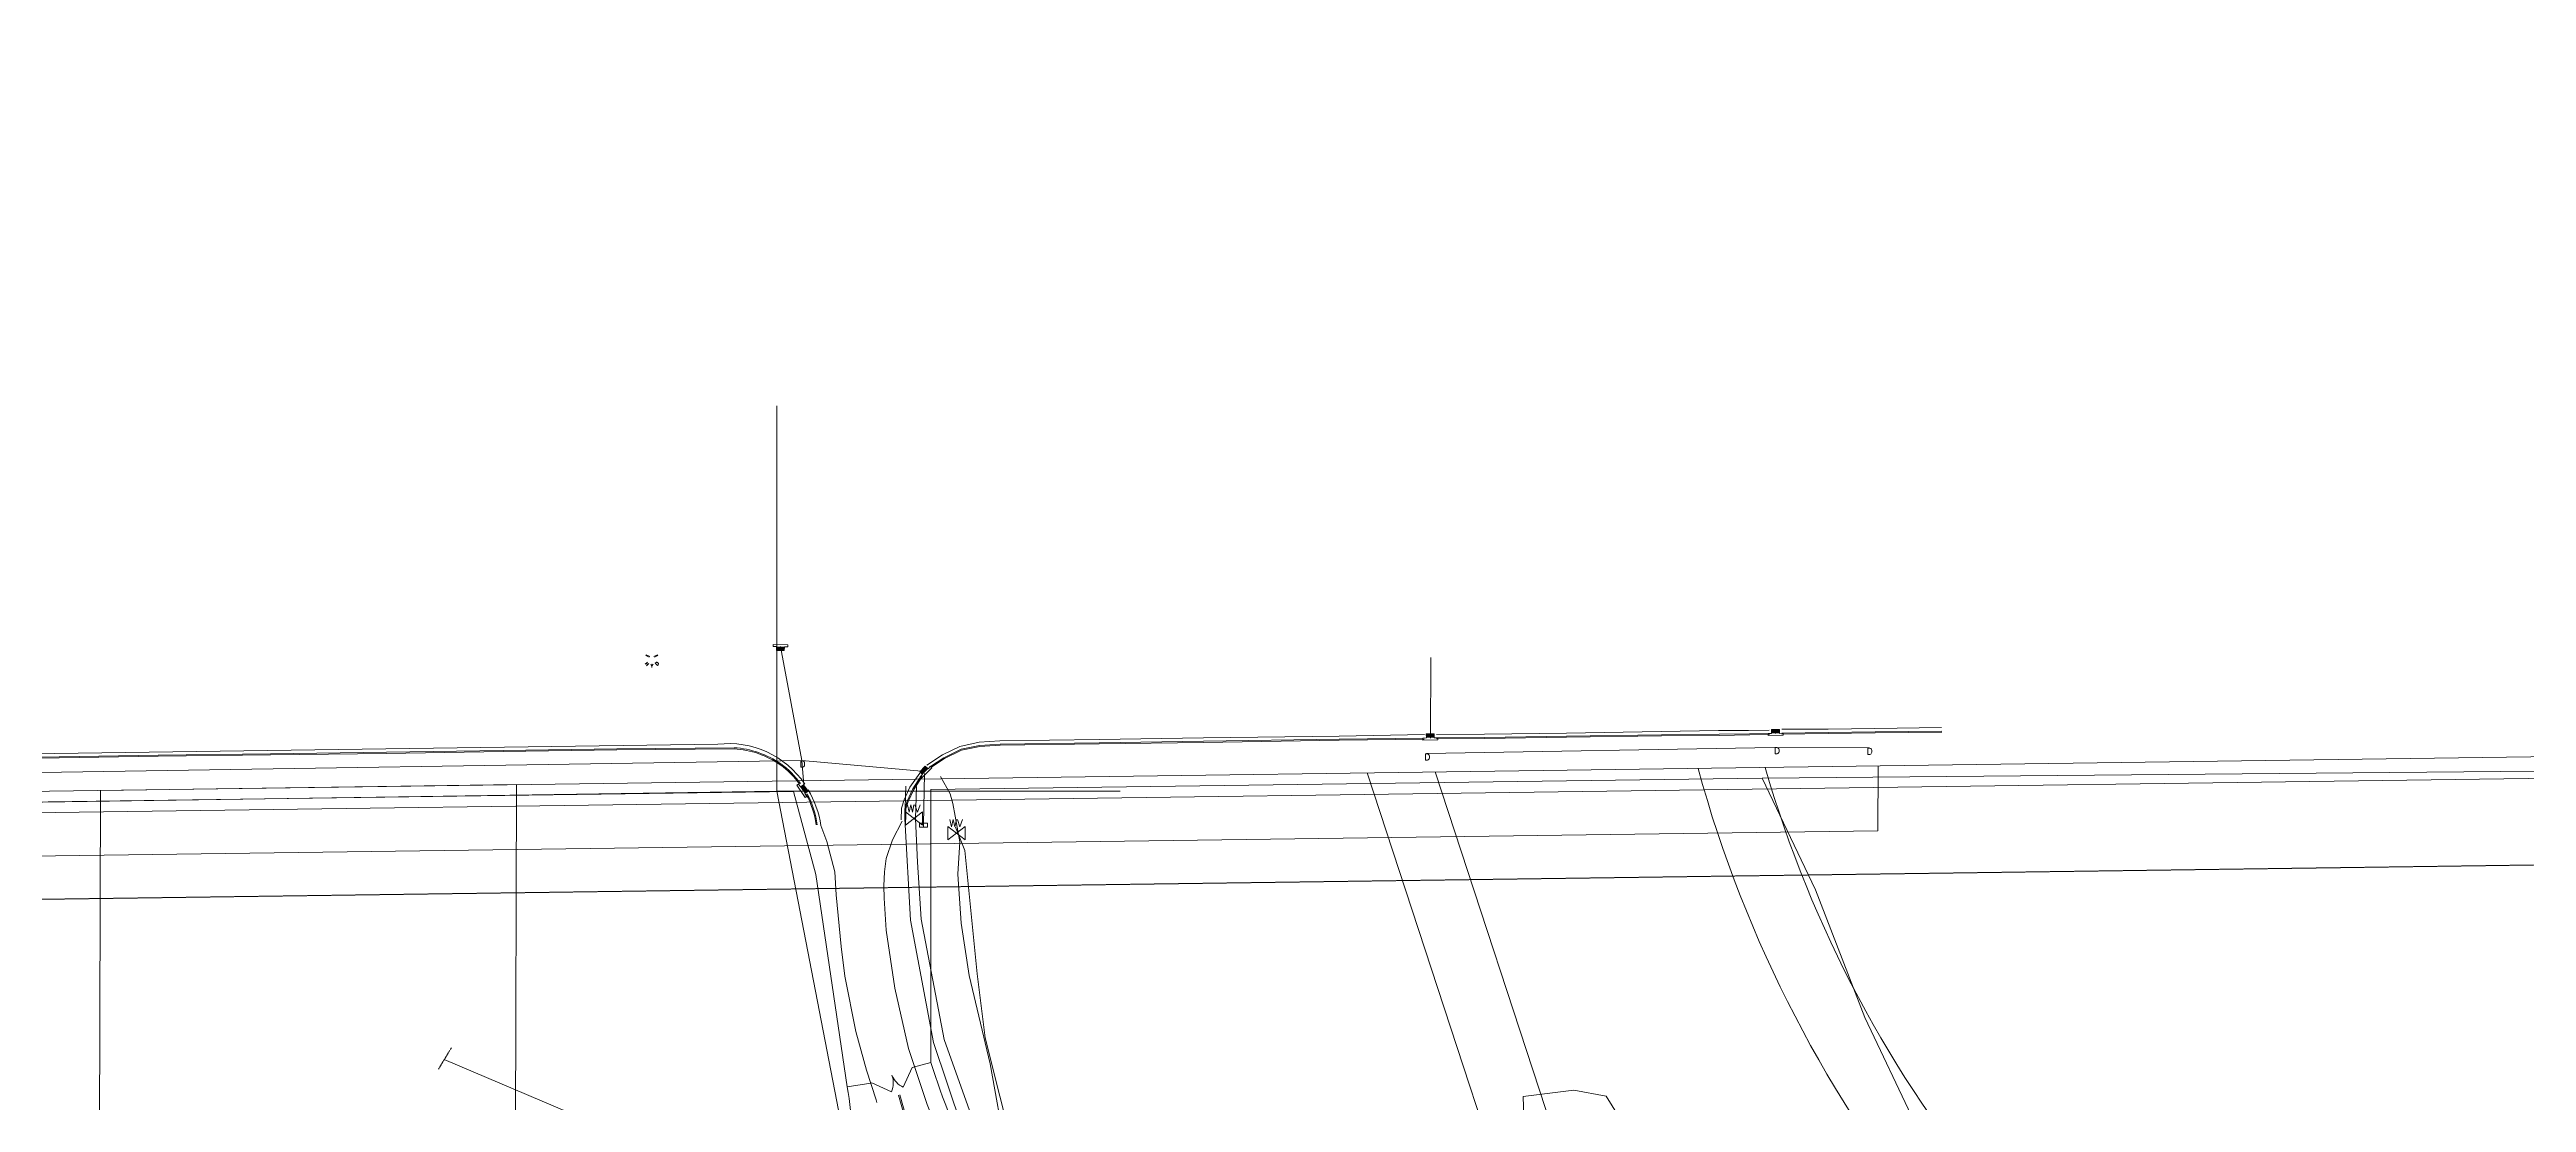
# Model space of a CAD drawing. Header units: feet. Extents: x 2383389 to 2386040, y 1992760 to 1995674.
# Drawn here: x 2384007 to 2385153, y 1995185 to 1995671 of the extents above; entities that cross this region are included whole.
import ezdxf
from ezdxf.enums import TextEntityAlignment as Align
from ezdxf.lldxf.tags import DXFTag

# ---------------------------------------------------------------- set-up
doc = ezdxf.new("R2010")
doc.units = ezdxf.units.FT
doc.header["$MEASUREMENT"] = 0
doc.linetypes.add('DASHED2', pattern=[0.375, 0.25, -0.125])
doc.linetypes.add('PHANTOM2', pattern=[1.25, 0.625, -0.125, 0.125, -0.125, 0.125, -0.125])
for name, color, linetype, lineweight, true_color in [('C-FENC', 1, 'Fence', 0, 0xff0000), ('C-PRKG-STRP', 7, 'Continuous', 0, 0xadadad), ('C-SSWR-PIPE-12IN', 7, "UT-SWR12''", 0, 0x3f7f00), ('C-SSWR-PIPE-PATT', 7, 'Continuous', 0, 0x3f7f00), ('C-WATR-PIPE-02IN', 150, "UT-WATER2''", 0, 0x007fff), ('V-COMM-FIBR-OPTC-UNDR', 30, 'UT-FO-X', 0, 0xff7f00), ('V-ESMT-ACCS', 1, 'DASHED8', 0, 0xff0000), ('V-ESMT-DUKE TRANS', 1, 'DASHED8', 0, 0xff0000), ('V-ESMT-UTIL', 1, 'DASHED8', 0, 0xff0000), ('V-PRKG-ASPH', 2, 'DASHED4', 0, 0xffff00), ('V-PRKG-GRVL', 7, 'DASHED4', 0, 0xadadad), ('V-PROP-LINE', 7, 'PHANTOM4', 0, 0x007299), ('V-PROP-SBCK', 1, 'DASHED2', 0, 0xff0000), ('V-ROAD-CURB-BACK', 7, 'DASHED4', 0, 0xadadad), ('V-ROAD-CURB-FACE', 1, 'DASHED4', 0, 0xff0000), ('V-ROAD-CURB-GUTT', 7, 'DASHED4', 0, 0xadadad), ('V-SSWR-PIPE', 200, 'UT-SWR-X', 0, 0xbf00ff), ('V-STRM-PIPE', 100, 'UT-DRN-X', 0, 0x00ff3f), ('V-STRM-STRC', 100, 'Continuous', 0, 0x00ff3f)]:
    doc.layers.add(name, color=color, linetype=linetype, lineweight=lineweight, true_color=true_color)
doc.layers.add('CJ-TOPO-PIPE', color=11, linetype='PHANTOM2')
doc.layers.add('V-WATR-PIPE', color=140, linetype='UT-WATR-X', lineweight=0)
doc.layers.add('V-WATR-STRC', color=140, linetype='Continuous', lineweight=0)
doc.styles.add('_sys_ls_Arial Narrow', font='ARIALN.TTF', dxfattribs={"height": 1})
doc.styles.add('S4', font='simplex', dxfattribs={"height": 0.016947})
doc.styles.add('SHR', font='simplex', dxfattribs={"width": 0.8, "height": 0.2286})
tags = doc.linetypes.add('DASHED4', pattern=[0.1875, 0.125, -0.0625]).pattern_tags.tags
tags[6:7] = [DXFTag(74, 4), DXFTag(75, 0), DXFTag(340, '0'), DXFTag(46, 0.03937), DXFTag(50, 0.0), DXFTag(44, 0.0), DXFTag(45, 0.0)]
tags[4:5] = [DXFTag(74, 4), DXFTag(75, 0), DXFTag(340, '0'), DXFTag(46, 0.03937), DXFTag(50, 0.0), DXFTag(44, 0.0), DXFTag(45, 0.0)]
tags = doc.linetypes.add('DASHED8', pattern=[0.09375, 0.0625, -0.03125]).pattern_tags.tags
tags[6:7] = [DXFTag(74, 4), DXFTag(75, 0), DXFTag(340, '0'), DXFTag(46, 0.03937), DXFTag(50, 0.0), DXFTag(44, 0.0), DXFTag(45, 0.0)]
tags[4:5] = [DXFTag(74, 4), DXFTag(75, 0), DXFTag(340, '0'), DXFTag(46, 0.03937), DXFTag(50, 0.0), DXFTag(44, 0.0), DXFTag(45, 0.0)]
tags = doc.linetypes.add('Fence', pattern=[393.7, 393.7]).pattern_tags.tags
tags[4:5] = [DXFTag(74, 4), DXFTag(75, 0), DXFTag(340, '0'), DXFTag(46, 0.03937), DXFTag(50, 0.0), DXFTag(44, 0.0), DXFTag(45, 0.0)]
tags = doc.linetypes.add('PHANTOM4', pattern=[0.625, 0.3125, -0.0625, 0.0625, -0.0625, 0.0625, -0.0625]).pattern_tags.tags
tags[14:15] = [DXFTag(74, 4), DXFTag(75, 0), DXFTag(340, '0'), DXFTag(46, 0.03937), DXFTag(50, 0.0), DXFTag(44, 0.0), DXFTag(45, 0.0)]
tags[12:13] = [DXFTag(74, 4), DXFTag(75, 0), DXFTag(340, '0'), DXFTag(46, 0.03937), DXFTag(50, 0.0), DXFTag(44, 0.0), DXFTag(45, 0.0)]
tags[10:11] = [DXFTag(74, 4), DXFTag(75, 0), DXFTag(340, '0'), DXFTag(46, 0.03937), DXFTag(50, 0.0), DXFTag(44, 0.0), DXFTag(45, 0.0)]
tags[8:9] = [DXFTag(74, 4), DXFTag(75, 0), DXFTag(340, '0'), DXFTag(46, 0.03937), DXFTag(50, 0.0), DXFTag(44, 0.0), DXFTag(45, 0.0)]
tags[6:7] = [DXFTag(74, 4), DXFTag(75, 0), DXFTag(340, '0'), DXFTag(46, 0.03937), DXFTag(50, 0.0), DXFTag(44, 0.0), DXFTag(45, 0.0)]
tags[4:5] = [DXFTag(74, 4), DXFTag(75, 0), DXFTag(340, '0'), DXFTag(46, 0.03937), DXFTag(50, 0.0), DXFTag(44, 0.0), DXFTag(45, 0.0)]
tags = doc.linetypes.add('UT-DRN-X', pattern='A,0.125,-0.0625,0.125,-0.0625,0.125,-0.0625,0.125,-0.0625,0.125,-0.0625,["D",_sys_ls_Arial Narrow,S=0.1,R=0,X=0,Y=-0.04],-0.15', length=1.0875).pattern_tags.tags
tags[31:32] = [DXFTag(74, 4), DXFTag(75, 0), DXFTag(340, '0'), DXFTag(46, 0.03937), DXFTag(50, 0.0), DXFTag(44, 0.0), DXFTag(45, 0.0)]
tags[20:21] = [DXFTag(74, 4), DXFTag(75, 0), DXFTag(340, '0'), DXFTag(46, 0.03937), DXFTag(50, 0.0), DXFTag(44, 0.0), DXFTag(45, 0.0)]
tags[18:19] = [DXFTag(74, 4), DXFTag(75, 0), DXFTag(340, '0'), DXFTag(46, 0.03937), DXFTag(50, 0.0), DXFTag(44, 0.0), DXFTag(45, 0.0)]
tags[16:17] = [DXFTag(74, 4), DXFTag(75, 0), DXFTag(340, '0'), DXFTag(46, 0.03937), DXFTag(50, 0.0), DXFTag(44, 0.0), DXFTag(45, 0.0)]
tags[14:15] = [DXFTag(74, 4), DXFTag(75, 0), DXFTag(340, '0'), DXFTag(46, 0.03937), DXFTag(50, 0.0), DXFTag(44, 0.0), DXFTag(45, 0.0)]
tags[12:13] = [DXFTag(74, 4), DXFTag(75, 0), DXFTag(340, '0'), DXFTag(46, 0.03937), DXFTag(50, 0.0), DXFTag(44, 0.0), DXFTag(45, 0.0)]
tags[10:11] = [DXFTag(74, 4), DXFTag(75, 0), DXFTag(340, '0'), DXFTag(46, 0.03937), DXFTag(50, 0.0), DXFTag(44, 0.0), DXFTag(45, 0.0)]
tags[8:9] = [DXFTag(74, 4), DXFTag(75, 0), DXFTag(340, '0'), DXFTag(46, 0.03937), DXFTag(50, 0.0), DXFTag(44, 0.0), DXFTag(45, 0.0)]
tags[6:7] = [DXFTag(74, 4), DXFTag(75, 0), DXFTag(340, '0'), DXFTag(46, 0.03937), DXFTag(50, 0.0), DXFTag(44, 0.0), DXFTag(45, 0.0)]
tags[4:5] = [DXFTag(74, 4), DXFTag(75, 0), DXFTag(340, '0'), DXFTag(46, 0.03937), DXFTag(50, 0.0), DXFTag(44, 0.0), DXFTag(45, 0.0)]
tags = doc.linetypes.add('UT-FO-X', pattern='A,0.125,-0.0625,0.125,-0.0625,0.125,-0.0625,0.125,-0.0625,0.125,-0.0625,["FO",_sys_ls_Arial Narrow,S=0.1,R=0,X=-0.025,Y=-0.04],-0.25', length=1.1875).pattern_tags.tags
tags[31:32] = [DXFTag(74, 4), DXFTag(75, 0), DXFTag(340, '0'), DXFTag(46, 0.03937), DXFTag(50, 0.0), DXFTag(44, 0.0), DXFTag(45, 0.0)]
tags[20:21] = [DXFTag(74, 4), DXFTag(75, 0), DXFTag(340, '0'), DXFTag(46, 0.03937), DXFTag(50, 0.0), DXFTag(44, 0.0), DXFTag(45, 0.0)]
tags[18:19] = [DXFTag(74, 4), DXFTag(75, 0), DXFTag(340, '0'), DXFTag(46, 0.03937), DXFTag(50, 0.0), DXFTag(44, 0.0), DXFTag(45, 0.0)]
tags[16:17] = [DXFTag(74, 4), DXFTag(75, 0), DXFTag(340, '0'), DXFTag(46, 0.03937), DXFTag(50, 0.0), DXFTag(44, 0.0), DXFTag(45, 0.0)]
tags[14:15] = [DXFTag(74, 4), DXFTag(75, 0), DXFTag(340, '0'), DXFTag(46, 0.03937), DXFTag(50, 0.0), DXFTag(44, 0.0), DXFTag(45, 0.0)]
tags[12:13] = [DXFTag(74, 4), DXFTag(75, 0), DXFTag(340, '0'), DXFTag(46, 0.03937), DXFTag(50, 0.0), DXFTag(44, 0.0), DXFTag(45, 0.0)]
tags[10:11] = [DXFTag(74, 4), DXFTag(75, 0), DXFTag(340, '0'), DXFTag(46, 0.03937), DXFTag(50, 0.0), DXFTag(44, 0.0), DXFTag(45, 0.0)]
tags[8:9] = [DXFTag(74, 4), DXFTag(75, 0), DXFTag(340, '0'), DXFTag(46, 0.03937), DXFTag(50, 0.0), DXFTag(44, 0.0), DXFTag(45, 0.0)]
tags[6:7] = [DXFTag(74, 4), DXFTag(75, 0), DXFTag(340, '0'), DXFTag(46, 0.03937), DXFTag(50, 0.0), DXFTag(44, 0.0), DXFTag(45, 0.0)]
tags[4:5] = [DXFTag(74, 4), DXFTag(75, 0), DXFTag(340, '0'), DXFTag(46, 0.03937), DXFTag(50, 0.0), DXFTag(44, 0.0), DXFTag(45, 0.0)]
tags = doc.linetypes.add('UT-SWR-X', pattern='A,0.125,-0.0625,0.125,-0.0625,0.125,-0.0625,0.125,-0.0625,0.125,-0.0625,["SS",_sys_ls_Arial Narrow,S=0.1,R=0,X=-0.025,Y=-0.04],-0.18', length=1.1175).pattern_tags.tags
tags[31:32] = [DXFTag(74, 4), DXFTag(75, 0), DXFTag(340, '0'), DXFTag(46, 0.03937), DXFTag(50, 0.0), DXFTag(44, 0.0), DXFTag(45, 0.0)]
tags[20:21] = [DXFTag(74, 4), DXFTag(75, 0), DXFTag(340, '0'), DXFTag(46, 0.03937), DXFTag(50, 0.0), DXFTag(44, 0.0), DXFTag(45, 0.0)]
tags[18:19] = [DXFTag(74, 4), DXFTag(75, 0), DXFTag(340, '0'), DXFTag(46, 0.03937), DXFTag(50, 0.0), DXFTag(44, 0.0), DXFTag(45, 0.0)]
tags[16:17] = [DXFTag(74, 4), DXFTag(75, 0), DXFTag(340, '0'), DXFTag(46, 0.03937), DXFTag(50, 0.0), DXFTag(44, 0.0), DXFTag(45, 0.0)]
tags[14:15] = [DXFTag(74, 4), DXFTag(75, 0), DXFTag(340, '0'), DXFTag(46, 0.03937), DXFTag(50, 0.0), DXFTag(44, 0.0), DXFTag(45, 0.0)]
tags[12:13] = [DXFTag(74, 4), DXFTag(75, 0), DXFTag(340, '0'), DXFTag(46, 0.03937), DXFTag(50, 0.0), DXFTag(44, 0.0), DXFTag(45, 0.0)]
tags[10:11] = [DXFTag(74, 4), DXFTag(75, 0), DXFTag(340, '0'), DXFTag(46, 0.03937), DXFTag(50, 0.0), DXFTag(44, 0.0), DXFTag(45, 0.0)]
tags[8:9] = [DXFTag(74, 4), DXFTag(75, 0), DXFTag(340, '0'), DXFTag(46, 0.03937), DXFTag(50, 0.0), DXFTag(44, 0.0), DXFTag(45, 0.0)]
tags[6:7] = [DXFTag(74, 4), DXFTag(75, 0), DXFTag(340, '0'), DXFTag(46, 0.03937), DXFTag(50, 0.0), DXFTag(44, 0.0), DXFTag(45, 0.0)]
tags[4:5] = [DXFTag(74, 4), DXFTag(75, 0), DXFTag(340, '0'), DXFTag(46, 0.03937), DXFTag(50, 0.0), DXFTag(44, 0.0), DXFTag(45, 0.0)]
tags = doc.linetypes.add("UT-SWR12''", pattern='A,1.25,-0.1,["12\'\' SS",_sys_ls_Arial Narrow,S=0.1,R=0,X=-0.09,Y=-0.04],-0.325', length=1.675).pattern_tags.tags
tags[15:16] = [DXFTag(74, 4), DXFTag(75, 0), DXFTag(340, '0'), DXFTag(46, 0.03937), DXFTag(50, 0.0), DXFTag(44, 0.0), DXFTag(45, 0.0)]
tags[4:5] = [DXFTag(74, 4), DXFTag(75, 0), DXFTag(340, '0'), DXFTag(46, 0.03937), DXFTag(50, 0.0), DXFTag(44, 0.0), DXFTag(45, 0.0)]
tags = doc.linetypes.add("UT-WATER2''", pattern='A,1.25,-0.05,["2\'\'W",_sys_ls_Arial Narrow,S=0.1,R=0,X=-0.025,Y=-0.04],-0.2', length=1.5).pattern_tags.tags
tags[15:16] = [DXFTag(74, 4), DXFTag(75, 0), DXFTag(340, '0'), DXFTag(46, 0.03937), DXFTag(50, 0.0), DXFTag(44, 0.0), DXFTag(45, 0.0)]
tags[4:5] = [DXFTag(74, 4), DXFTag(75, 0), DXFTag(340, '0'), DXFTag(46, 0.03937), DXFTag(50, 0.0), DXFTag(44, 0.0), DXFTag(45, 0.0)]
tags = doc.linetypes.add('UT-WATR-X', pattern='A,0.125,-0.0625,0.125,-0.0625,0.125,-0.0625,0.125,-0.0625,0.125,-0.0625,["W",_sys_ls_Arial Narrow,S=0.1,R=0,X=-0.01,Y=-0.04],-0.15', length=1.0875).pattern_tags.tags
tags[31:32] = [DXFTag(74, 4), DXFTag(75, 0), DXFTag(340, '0'), DXFTag(46, 0.03937), DXFTag(50, 0.0), DXFTag(44, 0.0), DXFTag(45, 0.0)]
tags[20:21] = [DXFTag(74, 4), DXFTag(75, 0), DXFTag(340, '0'), DXFTag(46, 0.03937), DXFTag(50, 0.0), DXFTag(44, 0.0), DXFTag(45, 0.0)]
tags[18:19] = [DXFTag(74, 4), DXFTag(75, 0), DXFTag(340, '0'), DXFTag(46, 0.03937), DXFTag(50, 0.0), DXFTag(44, 0.0), DXFTag(45, 0.0)]
tags[16:17] = [DXFTag(74, 4), DXFTag(75, 0), DXFTag(340, '0'), DXFTag(46, 0.03937), DXFTag(50, 0.0), DXFTag(44, 0.0), DXFTag(45, 0.0)]
tags[14:15] = [DXFTag(74, 4), DXFTag(75, 0), DXFTag(340, '0'), DXFTag(46, 0.03937), DXFTag(50, 0.0), DXFTag(44, 0.0), DXFTag(45, 0.0)]
tags[12:13] = [DXFTag(74, 4), DXFTag(75, 0), DXFTag(340, '0'), DXFTag(46, 0.03937), DXFTag(50, 0.0), DXFTag(44, 0.0), DXFTag(45, 0.0)]
tags[10:11] = [DXFTag(74, 4), DXFTag(75, 0), DXFTag(340, '0'), DXFTag(46, 0.03937), DXFTag(50, 0.0), DXFTag(44, 0.0), DXFTag(45, 0.0)]
tags[8:9] = [DXFTag(74, 4), DXFTag(75, 0), DXFTag(340, '0'), DXFTag(46, 0.03937), DXFTag(50, 0.0), DXFTag(44, 0.0), DXFTag(45, 0.0)]
tags[6:7] = [DXFTag(74, 4), DXFTag(75, 0), DXFTag(340, '0'), DXFTag(46, 0.03937), DXFTag(50, 0.0), DXFTag(44, 0.0), DXFTag(45, 0.0)]
tags[4:5] = [DXFTag(74, 4), DXFTag(75, 0), DXFTag(340, '0'), DXFTag(46, 0.03937), DXFTag(50, 0.0), DXFTag(44, 0.0), DXFTag(45, 0.0)]

msp = doc.modelspace()

# ---------------------------------------------------------------- linework, layer by layer
at = {"layer": 'C-FENC', "flags": 128}
for points in [[(2384799.40888, 1995334.44778), (2385533.47987, 1995341.06381), (2385532.15765, 1994417.39496), (2385493.00669, 1994417.52464)], [(2384351.43289, 1995328.29293), (2383617.44048, 1995318.20843)], [(2384351.43289, 1995328.29293), (2384361.82153, 1995289.93517), (2384376.31728, 1995191.84098), (2384387.24695, 1995193.46627)]]:
    msp.add_lwpolyline(points, dxfattribs=at)
for points in [[(2384799.40888, 1995334.44778), (2384415.06043, 1995329.16713), (2384415.06043, 1995238.87049), (2384415.0469, 1995202.98031), (2384406.31129, 1995200.77321), (2384402.24917, 1995191.63542, -0.1989123673), (2384396.97754, 1995197.18417, -0.1989123675), (2384396.78159, 1995189.53301), (2384387.73207, 1995193.55589), (2384387.24695, 1995193.46627)], [(2384415.0469, 1995202.98031, 0.0794485691), (2384462.66896, 1995107.61602)], [(2384376.31581, 1995191.85093, -0.2132898209), (2384356.39133, 1995108.646, 0.4592978991), (2384370.25656, 1994958.65802), (2384415.32122, 1994958.20652)]]:
    msp.add_lwpolyline(points, format="xyb", dxfattribs=at)
at = {"layer": 'C-FENC'}
msp.add_lwpolyline([(2385494.38415, 1994136.10045), (2385494.78908, 1994275.94596), (2385494.30324, 1994393.86887), (2385489.46582, 1994482.1283), (2385487.1297, 1994498.96803), (2385472.78705, 1994566.9563), (2385443.0182, 1994645.68723), (2385431.27169, 1994669.08439), (2385408.37613, 1994705.04706), (2385401.99414, 1994715.40068), (2385316.38096, 1994827.74796), (2385253.86449, 1994877.28521), (2385183.84105, 1994916.82448), (2385103.94811, 1994953.87243), (2385064.63927, 1994974.89766), (2385043.28588, 1994986.69546), (2384971.59734, 1995026.5263), (2384914.79133, 1995081.19461), (2384873.17905, 1995145.81908), (2384869.84059, 1995175.42921), (2384846.86031, 1995223.78548), (2384824.07044, 1995282.83324), (2384799.40888, 1995334.44778)], dxfattribs=at)
at = {"layer": 'C-PRKG-STRP', "flags": 128}
for points in [[(2384456.93109, 1995004.02502), (2384455.08245, 1995052.25765, 0.1188998296), (2384444.89477, 1995088.36552), (2384416.20513, 1995139.45341, -0.058553765), (2384408.97962, 1995156.7985), (2384400.11625, 1995187.88642)], [(2384400.59405, 1995188.03337), (2384409.43103, 1995157.00019, 0.0586344416), (2384416.61871, 1995139.7381), (2384458.88736, 1995064.46993, -0.0594820202), (2384462.51799, 1995055.70884), (2384476.1932, 1995007.06166)]]:
    msp.add_lwpolyline(points, format="xyb", dxfattribs=at)
at = {"layer": 'C-SSWR-PIPE-12IN', "color": 76, "linetype": "UT-SWR12''", "lineweight": 0, "true_color": 0x3f7f00}
msp.add_lwpolyline([(2384671.89096, 1994125.1784), (2384671.95828, 1994420.52975), (2384609.06986, 1994787.16502), (2384407.98472, 1994996.02338), (2384343.845, 1995328.463)], dxfattribs=at)
at = {"layer": 'C-SSWR-PIPE-PATT', "color": 76, "linetype": 'Continuous', "lineweight": 0, "true_color": 0x3f7f00}
msp.add_lwpolyline([(2384343.845, 1995328.463), (2383592.556, 1995317.165), (2383590.37334, 1995671.34937)], dxfattribs=at)
at = {"layer": 'C-WATR-PIPE-02IN', "flags": 128}
msp.add_lwpolyline([(2384493.78141, 1994863.17094), (2384493.78141, 1995021.64264), (2384448.83061, 1995115.01824), (2384416.23779, 1995212.33171), (2384405.61733, 1995268.76166), (2384402.95971, 1995315.67024), (2384403.4173, 1995330.76055)], dxfattribs=at)
at = {"layer": 'CJ-TOPO-PIPE', "lineweight": 5}
msp.add_line((2384193.28448, 1995209.78418), (2384187.31912, 1995199.94765), dxfattribs=at)
at = {"layer": 'CJ-TOPO-PIPE', "color": 6, "linetype": 'Continuous', "lineweight": 5}
msp.add_line((2384412.188, 1995110.068), (2384190.0262, 1995204.41146), dxfattribs=at)
at = {"layer": 'V-COMM-FIBR-OPTC-UNDR', "flags": 128}
msp.add_lwpolyline([(2384511.187, 1994922.857), (2384508.003, 1994941.475), (2384507.01, 1994964.947), (2384497.162, 1995025.813), (2384485.655, 1995059.506), (2384474.208, 1995084.572), (2384467.453, 1995100.085), (2384449.748, 1995162.001), (2384442.388, 1995202.433), (2384432.765, 1995243.208), (2384429.006, 1995267.469), (2384427.463, 1995290.072), (2384428.464, 1995304.997), (2384426.257, 1995316.951), (2384425.143, 1995322.843), (2384423.878, 1995327.2), (2384419.517, 1995335.234)], dxfattribs=at)
at = {"layer": 'V-ESMT-ACCS', "flags": 128}
for points in [[(2385482.86697, 1992797.55141, -0.0151963786), (2385478.40342, 1992951.64214), (2385480.50186, 1994417.55064, 0.2846501356), (2385168.55837, 1994922.70902), (2385072.06171, 1994970.87556, -0.2133118337), (2384769.75987, 1995339.01872)], [(2384800.80321, 1995339.44613, 0.2096400946), (2385085.45991, 1994997.71747), (2385181.95648, 1994949.55098, -0.2852376566), (2385510.15767, 1994417.42645), (2385532.15765, 1994417.39496)]]:
    msp.add_lwpolyline(points, format="xyb", dxfattribs=at)
at = {"layer": 'V-ESMT-DUKE TRANS', "flags": 128}
msp.add_lwpolyline([(2384029.65418, 1994855.9781), (2384031.03347, 1995328.84772), (2384223.47417, 1995331.4973), (2384222.08551, 1994855.4168)], close=True, dxfattribs=at)
at = {"layer": 'V-ESMT-UTIL', "ltscale": 0.25, "flags": 128}
msp.add_lwpolyline([(2383583.16214, 1995292.67846), (2384852.93736, 1995310.16109), (2384853.02395, 1995340.16512)], dxfattribs=at)
at = {"layer": 'V-ESMT-UTIL', "ltscale": 0.5, "flags": 128}
msp.add_lwpolyline([(2385529.85413, 1992808.22785), (2383585.63102, 1992780.28077), (2383592.86878, 1995288.21623, -0.4092484318), (2383617.50792, 1995313.15324), (2385523.47748, 1995339.39517), (2385522.15766, 1994417.40927)], format="xyb", dxfattribs=at)
msp.add_lwpolyline([(2384648.233, 1995337.3455), (2384756.53504, 1995006.87785), (2384756.16988, 1994473.64143), (2384533.24097, 1994476.97428), (2384533.68943, 1994506.97092), (2384726.19072, 1994504.09297), (2384726.53176, 1995002.09735), (2384616.80485, 1995336.91279)], dxfattribs=at)
at = {"layer": 'V-PRKG-ASPH'}
msp.add_lwpolyline([(2384364.1916, 1995312.5622), (2384366.8364, 1995305.1842), (2384370.5366, 1995291.1413), (2384371.175, 1995280.5992), (2384373.475, 1995256.6589), (2384375.2771, 1995242.9422), (2384380.3627, 1995217.3722), (2384385.3057, 1995199.4844), (2384389.71563, 1995185.81298, -0.0325250468), (2384390.03339, 1995184.55279)], format="xyb", dxfattribs=at)
msp.add_lwpolyline([(2384424.5563, 1995155.851), (2384413.2486, 1995183.5894), (2384404.6669, 1995209.5454), (2384398.3314, 1995237.445), (2384394.3393, 1995264.136), (2384393.3772, 1995279.0222), (2384393.21, 1995284.7724), (2384393.5883, 1995291.2271), (2384394.4053, 1995297.4), (2384397.1987, 1995305.9326), (2384401.74877, 1995314.66179)], dxfattribs=at)
at = {"layer": 'V-PRKG-GRVL'}
msp.add_lwpolyline([(2384689.691, 1995163.887), (2384688.91, 1995187.279), (2384712.38, 1995190.229), (2384727.195, 1995187.46), (2384741.108, 1995165.145)], dxfattribs=at)
at = {"layer": 'V-PROP-LINE'}
msp.add_lwpolyline([(2383582.86882, 1995288.24509, -0.4092484318), (2383617.36361, 1995323.1522), (2385533.492, 1995349.534), (2385529.83981, 1992798.22661), (2383575.6017, 1992770.13557), (2383582.86882, 1995288.24509)], format="xyb", dxfattribs=at)
at = {"layer": 'V-PROP-SBCK', "flags": 128}
msp.add_lwpolyline([(2384229.19021, 1993862.79286), (2384153.75838, 1993863.01289), (2384151.80464, 1993193.20431), (2383591.82743, 1993194.83769), (2383590.66011, 1992790.35409), (2385519.86823, 1992818.08534), (2385523.42021, 1995299.39059), (2383597.82454, 1995272.87844), (2383593.83261, 1993889.64622), (2384016.83188, 1993888.41239), (2384019.68339, 1994866.00722), (2384232.11464, 1994865.38759)], close=True, dxfattribs=at)
at = {"layer": 'V-ROAD-CURB-BACK', "flags": 128}
for points in [[(2384643.182, 1995352.514), (2384603.855, 1995351.988), (2384541.062, 1995351.029), (2384492.823, 1995350.313), (2384447.06, 1995349.7), (2384437.599, 1995349.127), (2384429.233, 1995347.366), (2384421.244, 1995343.5), (2384415.057, 1995339.46)], [(2384802.815, 1995354.611), (2384793.63, 1995354.491), (2384779.503, 1995354.275), (2384752.875, 1995353.982), (2384708.97, 1995353.378), (2384671.106, 1995352.825), (2384648.833, 1995352.66)], [(2384882.547, 1995355.737), (2384851.67, 1995355.373), (2384829.954, 1995355.109), (2384808.546, 1995354.757)], [(2384410.941, 1995335.24), (2384407.092, 1995329.274), (2384404.532, 1995323.682), (2384403.492, 1995320.266), (2384403.418, 1995315.367)]]:
    msp.add_lwpolyline(points, dxfattribs=at)
at = {"layer": 'V-ROAD-CURB-BACK'}
msp.add_lwpolyline([(2384354.31426, 1995331.66605, 0.0884832458), (2384345.37741, 1995340.63287, 0.1390268224), (2384323.9931, 1995348.06), (2384269.8364, 1995347.5222), (2384217.2284, 1995346.7499), (2384163.367, 1995345.9345), (2384109.6343, 1995345.2421), (2384057.7574, 1995344.5903), (2384002.891, 1995343.7092), (2383946.0133, 1995342.9876), (2383893.1086, 1995342.0591), (2383838.7757, 1995341.5362), (2383787.3883, 1995340.7402), (2383675.3796, 1995339.1564), (2383621.7709, 1995338.4705, 0.0448673694), (2383611.9374, 1995337.8092, 0.1087872115), (2383597.0923, 1995331.9907, 0.113574975), (2383584.3052, 1995318.3838)], format="xyb", dxfattribs=at)
at = {"layer": 'V-ROAD-CURB-BACK', "flags": 128}
msp.add_lwpolyline([(2384361.92709, 1995312.88898, 0.091446738), (2384357.41798, 1995327.00295)], format="xyb", dxfattribs=at)
at = {"layer": 'V-ROAD-CURB-FACE', "flags": 128}
for points in [[(2384643.17531, 1995353.01396), (2384603.84784, 1995352.48795), (2384541.05436, 1995351.52894), (2384492.81594, 1995350.81295), (2384447.04153, 1995350.1998), (2384437.53203, 1995349.62386), (2384429.07021, 1995347.84269), (2384420.99741, 1995343.93614), (2384414.78363, 1995339.87865)], [(2384802.80847, 1995355.11096), (2384793.62291, 1995354.99095), (2384779.49643, 1995354.77496), (2384752.86881, 1995354.48196), (2384708.96312, 1995353.87795), (2384671.1005, 1995353.32497), (2384648.8293, 1995353.15999)], [(2384882.54111, 1995356.23697), (2384851.66411, 1995355.87297), (2384829.94685, 1995355.60895), (2384808.53778, 1995355.25693)], [(2384410.52085, 1995335.51106), (2384406.65235, 1995329.51483), (2384404.06343, 1995323.85967), (2384402.99312, 1995320.34411), (2384402.91806, 1995315.37455)]]:
    msp.add_lwpolyline(points, dxfattribs=at)
at = {"layer": 'V-ROAD-CURB-FACE'}
msp.add_lwpolyline([(2383583.87333, 1995318.63578, -0.113574975), (2383596.81401, 1995332.4061, -0.1087872115), (2383611.85931, 1995338.30306, -0.0448274395), (2383621.77331, 1995338.97057), (2383675.37288, 1995339.65635), (2383787.38088, 1995341.24015), (2383838.76942, 1995342.03616), (2383893.10181, 1995342.55906), (2383946.00574, 1995343.48754), (2384002.88381, 1995344.20915), (2384057.75024, 1995345.09025), (2384109.62802, 1995345.74206), (2384163.35999, 1995346.43445), (2384217.22083, 1995347.24984), (2384269.83025, 1995348.02216), (2384323.98814, 1995348.55998)], format="xyb", dxfattribs=at)
at = {"layer": 'V-ROAD-CURB-FACE', "flags": 128}
for points in [[(2384354.72488, 1995331.95135, 0.0884832458), (2384345.66408, 1995341.04253, 0.1390268224), (2384324.02208, 1995348.55916)], [(2384362.42307, 1995312.95224, 0.091446738), (2384357.85877, 1995327.23898)]]:
    msp.add_lwpolyline(points, format="xyb", dxfattribs=at)
at = {"layer": 'V-ROAD-CURB-GUTT', "flags": 128}
for points in [[(2384356.69361, 1995331.694, 0.2834040358), (2384316.4761, 1995350.1512), (2384119.2192, 1995347.44428), (2383976.72402, 1995345.42521), (2383829.42055, 1995343.3772), (2383723.6058, 1995341.88409), (2383615.22955, 1995340.02299, 0.1241498315), (2383596.18303, 1995333.971, 0.1207620353), (2383583.16, 1995320.694, 0.1386333445), (2383577.14906, 1995298.08659)], [(2384364.1916, 1995312.5622, 0.095287023), (2384358.21388, 1995329.11995)]]:
    msp.add_lwpolyline(points, format="xyb", dxfattribs=at)
for points in [[(2384643.339, 1995354.637), (2384603.796, 1995353.914), (2384541.111, 1995353.124), (2384492.804, 1995352.345), (2384446.913, 1995351.717), (2384437.31, 1995351.141), (2384428.439, 1995349.165), (2384420.378, 1995345.345), (2384413.09, 1995340.472)], [(2384802.638, 1995356.634), (2384793.161, 1995356.559), (2384779.209, 1995356.465), (2384752.744, 1995356.039), (2384708.972, 1995355.353), (2384670.977, 1995354.858), (2384648.884, 1995354.731)], [(2384882.32, 1995357.947), (2384851.517, 1995357.417), (2384829.877, 1995357.179), (2384808.465, 1995357.096)], [(2384409.858, 1995336.801), (2384405.288, 1995330.353), (2384402.73, 1995324.514), (2384401.443, 1995320.684), (2384401.254, 1995315.268)]]:
    msp.add_lwpolyline(points, dxfattribs=at)
at = {"layer": 'V-SSWR-PIPE'}
msp.add_line((2383592.556, 1995317.165), (2384343.845, 1995328.463), dxfattribs=at)
at = {"layer": 'V-SSWR-PIPE', "flags": 128}
for points in [[(2384343.845, 1995328.463), (2384343.845, 1995506.68465)], [(2384343.845, 1995328.463), (2384502.47455, 1995328.463)]]:
    msp.add_lwpolyline(points, dxfattribs=at)
at = {"layer": 'V-STRM-PIPE'}
for p, q in [((2384345.46, 1995395.308), (2384355.384, 1995342.598)), ((2384645.9729, 1995353.02713), (2384646.23139, 1995390.30301)), ((2383582.45734, 1995330.5838), (2384355.384, 1995342.598)), ((2384411.57313, 1995313.0629), (2384411.99725, 1995336.67125))]:
    msp.add_line(p, q, dxfattribs=at)
for points in [[(2384356.2306, 1995331.38001), (2384355.384, 1995342.598), (2384412.43999, 1995337.5076)], [(2384644.264, 1995345.836), (2384805.003, 1995348.632), (2384848.835, 1995348.48)]]:
    msp.add_lwpolyline(points, dxfattribs=at)
at = {"layer": 'V-STRM-STRC'}
for p, q in [((2384343.58795, 1995393.7496), (2384347.25312, 1995393.65937)), ((2384343.59359, 1995393.97867), (2384347.25876, 1995393.88845)), ((2384343.59922, 1995394.20774), (2384347.2644, 1995394.11752)), ((2384343.60486, 1995394.43682), (2384347.27003, 1995394.34659)), ((2384343.6105, 1995394.66589), (2384347.27567, 1995394.57567)), ((2384343.61614, 1995394.89496), (2384347.28131, 1995394.80474)), ((2384343.62178, 1995395.12404), (2384347.28695, 1995395.03381)), ((2384345.41489, 1995393.47541), (2384345.46001, 1995395.308)), ((2384647.77265, 1995354.74882), (2384644.10706, 1995354.67757)), ((2384647.7771, 1995354.51972), (2384644.11152, 1995354.44847)), ((2384647.78156, 1995354.29062), (2384644.11597, 1995354.21937)), ((2384647.78601, 1995354.06152), (2384644.12042, 1995353.99027)), ((2384647.79046, 1995353.83242), (2384644.12487, 1995353.76117)), ((2384647.79492, 1995353.60332), (2384644.12933, 1995353.53207)), ((2384647.79937, 1995353.37422), (2384644.13378, 1995353.30297)), ((2384645.9354, 1995354.94229), (2384645.97103, 1995353.1095)), ((2384807.40674, 1995356.80464), (2384803.74115, 1995356.73339)), ((2384807.41119, 1995356.57554), (2384803.7456, 1995356.50429)), ((2384807.41564, 1995356.34644), (2384803.75005, 1995356.27519)), ((2384807.4201, 1995356.11734), (2384803.75451, 1995356.04609)), ((2384807.42455, 1995355.88824), (2384803.75896, 1995355.81699)), ((2384807.429, 1995355.65914), (2384803.76341, 1995355.58789)), ((2384807.43346, 1995355.43004), (2384803.76787, 1995355.35879)), ((2384805.56949, 1995356.99811), (2384805.60512, 1995355.16532)), ((2384412.57451, 1995339.9397), (2384410.01155, 1995337.31808)), ((2384412.73836, 1995339.77951), (2384410.1754, 1995337.1579)), ((2384412.90222, 1995339.61933), (2384410.33926, 1995336.99771)), ((2384413.06607, 1995339.45914), (2384410.50311, 1995336.83753)), ((2384413.22992, 1995339.29896), (2384410.66696, 1995336.67734)), ((2384413.39377, 1995339.13877), (2384410.83081, 1995336.51716)), ((2384413.55762, 1995338.97859), (2384410.99466, 1995336.35697)), ((2384411.12918, 1995338.78908), (2384412.43999, 1995337.5076)), ((2384356.90848, 1995327.51079), (2384354.85073, 1995330.54515)), ((2384357.09812, 1995327.6394), (2384355.04038, 1995330.67376)), ((2384357.28777, 1995327.76801), (2384355.23003, 1995330.80237)), ((2384357.47742, 1995327.89662), (2384355.41968, 1995330.93097)), ((2384357.66707, 1995328.02523), (2384355.60932, 1995331.05958)), ((2384357.20714, 1995329.92823), (2384355.68996, 1995328.89936)), ((2384357.85671, 1995328.15384), (2384355.79897, 1995331.18819)), ((2384358.04636, 1995328.28244), (2384355.98862, 1995331.3168)), ((2384411.62116, 1995313.68419), (2384411.62116, 1995311.85098))]:
    msp.add_line(p, q, dxfattribs=at)
for points in [[(2384342.02391, 1995395.39258), (2384342.04646, 1995396.30888), (2384348.91866, 1995396.1397), (2384348.8961, 1995395.22341), (2384347.29259, 1995395.26289)], [(2384347.29259, 1995395.26289), (2384347.24748, 1995393.4303), (2384343.58231, 1995393.52053), (2384343.62742, 1995395.35311), (2384342.02391, 1995395.39258)], [(2384409.78794, 1995311.85098), (2384409.78794, 1995313.68419), (2384413.45437, 1995313.68419), (2384413.45437, 1995311.85098), (2384409.78794, 1995311.85098)]]:
    msp.add_lwpolyline(points, dxfattribs=at)
for points in [[(2384649.40752, 1995353.1763), (2384649.42533, 1995352.2599), (2384642.55235, 1995352.1263), (2384642.53454, 1995353.0427), (2384644.13823, 1995353.07387), (2384644.10261, 1995354.90667), (2384647.7682, 1995354.97792), (2384647.80382, 1995353.14513), (2384649.40752, 1995353.1763)], [(2384809.0416, 1995355.23212), (2384809.05942, 1995354.31572), (2384802.18644, 1995354.18212), (2384802.16863, 1995355.09852), (2384803.77232, 1995355.12969), (2384803.7367, 1995356.96249), (2384807.40228, 1995357.03374), (2384807.43791, 1995355.20095), (2384809.0416, 1995355.23212)], [(2384414.84276, 1995339.96536), (2384415.49817, 1995339.32462), (2384410.69262, 1995334.40909), (2384410.03722, 1995335.04983), (2384411.15851, 1995336.19679), (2384409.8477, 1995337.47827), (2384412.41066, 1995340.09988), (2384413.72147, 1995338.8184), (2384414.84276, 1995339.96536)], [(2384357.61909, 1995326.05465), (2384356.8605, 1995325.54022), (2384353.00224, 1995331.22964), (2384353.76083, 1995331.74407), (2384354.66109, 1995330.41654), (2384356.17827, 1995331.44541), (2384358.23601, 1995328.41105), (2384356.71883, 1995327.38218), (2384357.61909, 1995326.05465)]]:
    msp.add_lwpolyline(points, close=True, dxfattribs=at)
at = {"layer": 'V-WATR-PIPE', "flags": 128}
for points in [[(2384408.415, 1995330.609), (2384407.964, 1995315.736), (2384408.819, 1995295.689), (2384410.591, 1995269.368), (2384421.088, 1995213.594), (2384441.419, 1995157.093), (2384453.472, 1995116.904), (2384465.796, 1995094.666), (2384471.707, 1995083.419)], [(2384426.326, 1995311.805), (2384430.639, 1995301.019), (2384436.388, 1995244.002), (2384440.092, 1995214.458), (2384453.734, 1995160.478), (2384469.12, 1995107.727)]]:
    msp.add_lwpolyline(points, dxfattribs=at)
at = {"layer": 'V-WATR-STRC'}
for p, q in [((2384283.1695, 1995391.14525), (2384283.37913, 1995391.56451)), ((2384284.72421, 1995390.36789), (2384283.1695, 1995391.14525)), ((2384285.00601, 1995390.75107), (2384283.37913, 1995391.56451)), ((2384288.58487, 1995391.56451), (2384286.95845, 1995390.75131)), ((2384287.23979, 1995390.36789), (2384288.7945, 1995391.14525)), ((2384288.7945, 1995391.14525), (2384288.58487, 1995391.56451)), ((2384411.19593, 1995318.9087), (2384403.22207, 1995312.7453)), ((2384403.22207, 1995318.9087), (2384411.19593, 1995312.7453)), ((2384403.22207, 1995312.7453), (2384403.22207, 1995318.9087)), ((2384411.19593, 1995312.7453), (2384411.19593, 1995318.9087)), ((2384430.80493, 1995312.1137), (2384422.83107, 1995305.9503)), ((2384422.83107, 1995312.1137), (2384430.80493, 1995305.9503)), ((2384422.83107, 1995305.9503), (2384422.83107, 1995312.1137)), ((2384430.80493, 1995305.9503), (2384430.80493, 1995312.1137))]:
    msp.add_line(p, q, dxfattribs=at)

# ---------------------------------------------------------------- texts
at = {"layer": 'V-STRM-STRC', "style": 'SHR'}
for p in [(2384355.67446, 1995341.02544), (2384644.55446, 1995344.26344), (2384806.23846, 1995347.19244), (2384849.12546, 1995346.90744)]:
    msp.add_text('D', height=3, dxfattribs=at).set_placement(p, align=Align.MIDDLE)
at = {"layer": 'V-WATR-STRC', "style": 'SHR'}
for s, rotation, p in [('H', 315, (2384283.69885, 1995387.33992)), ('D', 45, (2384288.41921, 1995387.45264))]:
    msp.add_text(s, height=1.5, rotation=rotation, dxfattribs=at).set_placement(p, align=Align.MIDDLE)
at = {"layer": 'V-WATR-STRC'}
for s, height, style, p in [('Y', 1.5, 'SHR', (2384286.0238, 1995386.38175)), ('WV', 3.475, 'S4', (2384407.04333, 1995320.46754)), ('WV', 3.475, 'S4', (2384426.65233, 1995313.67254))]:
    msp.add_text(s, height=height, dxfattribs=dict(at, style=style)).set_placement(p, align=Align.MIDDLE)

doc.saveas('drawing.dxf')
